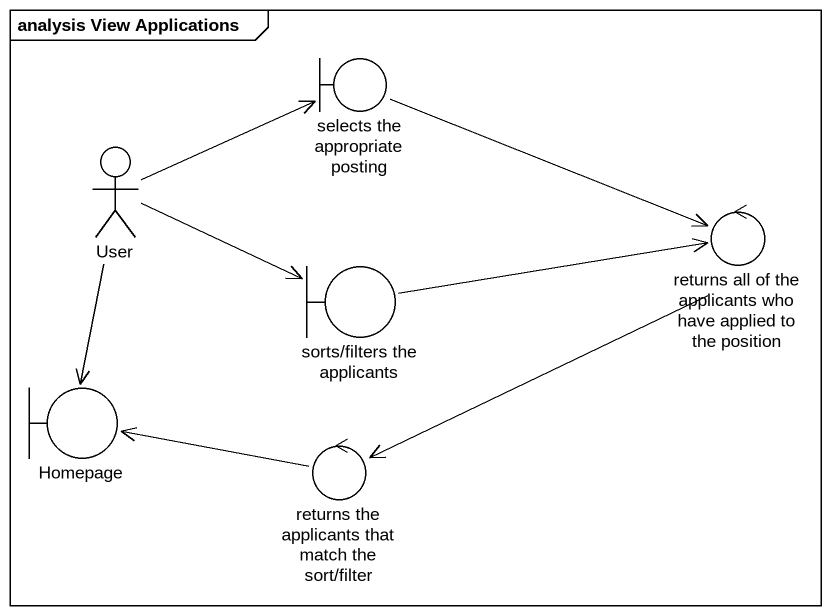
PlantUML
@startuml
mainframe analysis View Applications
boundary "selects the appropriate posting" as selects_the_appropriate
actor User
control "returns all of the applicants who have applied to the position" as returns_all_of_the
boundary "sorts/filters the applicants" as sorts_filters_the_applicants
boundary Homepage
control "returns the applicants that match the sort/filter" as returns_the_applicants_that
selects_the_appropriate -right-> returns_all_of_the
User -right-> selects_the_appropriate
User -right-> sorts_filters_the_applicants
User --> Homepage
returns_all_of_the -left-> returns_the_applicants_that
sorts_filters_the_applicants -right-> returns_all_of_the
returns_the_applicants_that -left-> Homepage
@enduml
